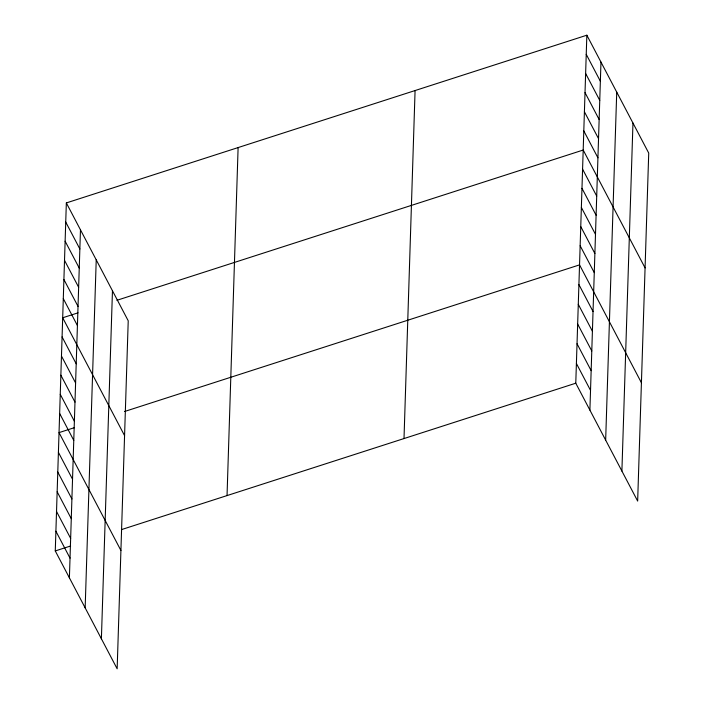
<?xml version="1.0" encoding="UTF-8"?>
<svg xmlns="http://www.w3.org/2000/svg" width="704" height="704" viewBox="0 0 704 704"><rect width="100%" height="100%" fill="white"/><g stroke="black" fill="none" stroke-linecap="round" stroke-linejoin="round"><path stroke-width="1.06" d="M66.343 202.928L128.225 320.795L117.154 668.8L55.273 550.933L66.343 202.928L586.846 35.2L648.727 153.067L637.657 501.072L575.775 383.205L586.846 35.2M69.397 577.843L80.467 229.838M85.158 607.86L96.228 259.855M101.394 638.783L112.464 290.778M227.04 495.581L238.11 147.576M404.008 438.557L415.078 90.552M589.899 410.106L600.97 62.102M605.66 440.123L616.73 92.118M621.896 471.055L632.966 123.05M78.03 312.831L62.691 317.777L124.573 435.635M116.882 300.309L583.194 150.04L645.075 267.907M74.369 427.671L59.039 432.617L120.921 550.475M124.467 411.532L579.542 264.88L641.423 382.747M55.273 550.933L70.611 545.996M121.73 529.522L575.775 383.205M586.238 54.34L600.362 81.242M585.631 73.48L599.755 100.382M585.024 92.62L599.148 119.522M584.408 111.76L598.541 138.662M583.801 130.9L597.925 157.802M582.586 169.18L596.71 196.082M581.979 188.32L596.103 215.222M581.363 207.46L595.496 234.37M580.756 226.6L594.88 253.51M580.149 245.74L594.273 272.65M578.917 284.601L593.041 311.511M578.283 304.322L592.407 331.223M577.658 324.042L591.782 350.944M577.034 343.763L591.158 370.665M576.4 363.484L590.524 390.386M65.736 222.068L79.86 248.978M65.129 241.208L79.253 268.118M64.522 260.357L78.646 287.258M63.906 279.497L78.03 306.398M63.298 298.637L77.422 325.538M62.084 336.917L76.208 363.818M61.477 356.057L75.601 382.958M60.861 375.197L74.985 402.098M60.254 394.337L74.378 421.238M59.646 413.477L73.77 440.378M58.406 452.338L72.538 479.239M57.781 472.058L71.905 498.96M57.156 491.779L71.28 518.681M56.531 511.5L70.655 538.402M55.898 531.212L70.022 558.122"/></g></svg>
